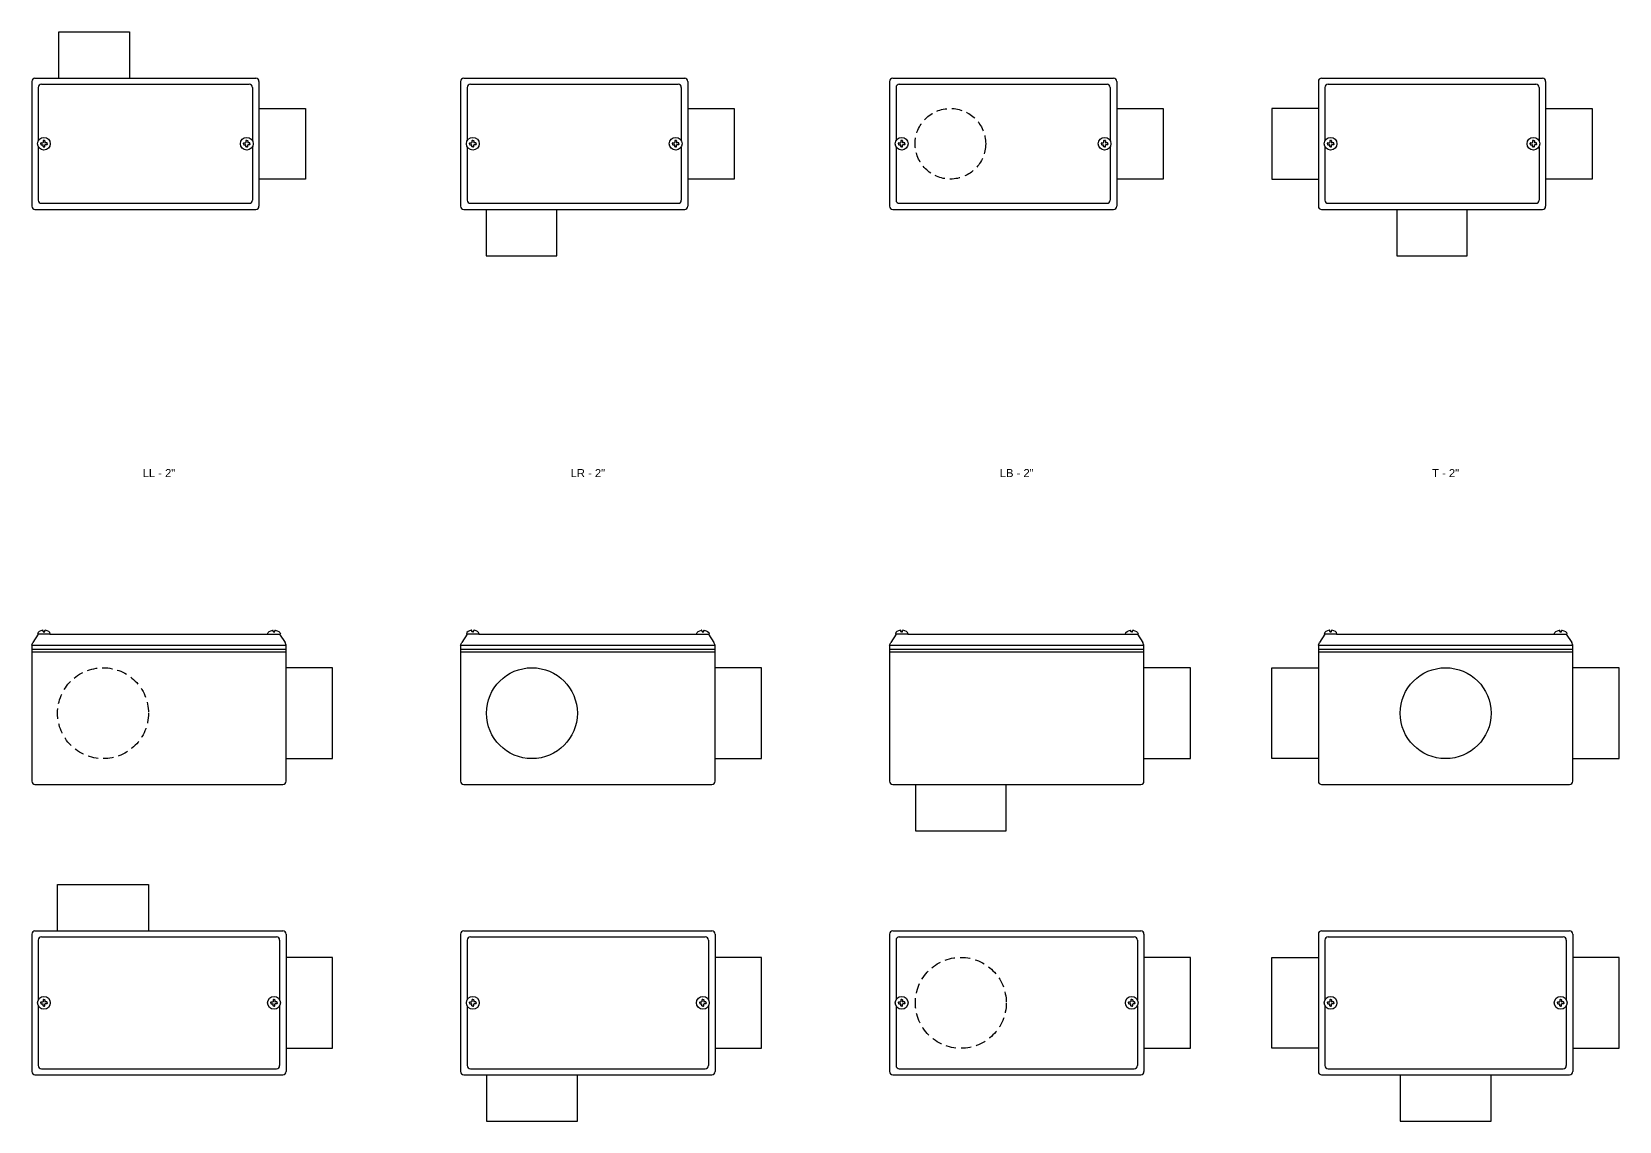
# Model space of a CAD drawing. Header units: millimetres. Extents: x -1637 to 3313, y 823 to 4086.
# Drawn here: x 1249 to 2241, y 823 to 1504 of the extents above; entities that cross this region are included whole.
import ezdxf
from ezdxf.enums import TextEntityAlignment as Align

# ---------------------------------------------------------------- set-up
doc = ezdxf.new("R2010")
doc.units = ezdxf.units.MM
doc.linetypes.add('HIDDEN', pattern=[9.525, 6.35, -3.175])
doc.layers.add('CONDULETE', color=8, linetype='Continuous')
doc.layers.add('FURO VASADO', color=251, linetype='HIDDEN')
doc.styles.get("Standard").update_dxf_attribs({"font": 'arial.ttf'})

msp = doc.modelspace()

# ---------------------------------------------------------------- linework, layer by layer
at = {"layer": 'CONDULETE'}
for p, q in [((1266.11, 1475.21), (1266.11, 1504.21)), ((1266.11, 1504.21), (1310.21, 1504.21)), ((1310.21, 1504.21), (1310.21, 1475.21)), ((1249.23, 1473.21), (1249.23, 1395.21)), ((1251.23, 1475.21), (1389.23, 1475.21)), ((1253.33, 1469.42), (1253.33, 1436.08)), ((1255.33, 1471.42), (1385.13, 1471.42)), ((1387.13, 1469.42), (1387.13, 1436.08)), ((1391.23, 1473.21), (1391.23, 1395.21)), ((1517.23, 1473.21), (1517.23, 1395.21)), ((1519.23, 1475.21), (1657.23, 1475.21)), ((1521.33, 1469.42), (1521.33, 1436.08)), ((1523.33, 1471.42), (1653.14, 1471.42)), ((1655.14, 1469.42), (1655.14, 1436.08)), ((1659.23, 1473.21), (1659.23, 1395.21)), ((1785.23, 1473.21), (1785.23, 1395.21)), ((1787.23, 1475.21), (1925.23, 1475.21)), ((1789.33, 1469.42), (1789.33, 1436.08)), ((1791.33, 1471.42), (1921.14, 1471.42)), ((1923.14, 1469.42), (1923.14, 1436.08)), ((1927.23, 1473.21), (1927.23, 1395.21)), ((2053.23, 1473.21), (2053.23, 1395.21)), ((2055.23, 1475.21), (2193.23, 1475.21)), ((2057.33, 1469.42), (2057.33, 1436.08)), ((2059.33, 1471.42), (2189.14, 1471.42)), ((2191.14, 1469.42), (2191.14, 1436.08)), ((2195.23, 1473.21), (2195.23, 1395.21)), ((1391.23, 1456.26), (1420.23, 1456.26)), ((1420.23, 1456.26), (1420.23, 1412.16)), ((1659.23, 1456.26), (1688.23, 1456.26)), ((1688.23, 1456.26), (1688.23, 1412.16)), ((1927.23, 1456.26), (1956.23, 1456.26)), ((1927.23, 1456.26), (1956.23, 1456.26)), ((1956.23, 1456.26), (1956.23, 1412.16)), ((1956.23, 1456.26), (1956.23, 1412.16)), ((2053.23, 1456.26), (2024.23, 1456.26)), ((2024.23, 1456.26), (2024.23, 1412.16)), ((2195.23, 1456.26), (2224.23, 1456.26)), ((2195.23, 1456.26), (2224.23, 1456.26)), ((2224.23, 1456.26), (2224.23, 1412.16)), ((2224.23, 1456.26), (2224.23, 1412.16)), ((1253.33, 1432.35), (1253.33, 1399.01)), ((1254.86, 1434.21), (1254.86, 1434.58)), ((1254.86, 1434.21), (1254.86, 1433.84)), ((1255.06, 1434.78), (1256.12, 1434.78)), ((1255.06, 1433.64), (1256.12, 1433.64)), ((1256.28, 1436.01), (1256.28, 1434.94)), ((1256.28, 1432.42), (1256.28, 1433.48)), ((1256.85, 1436.21), (1256.48, 1436.21)), ((1256.85, 1432.22), (1256.48, 1432.22)), ((1256.85, 1436.21), (1257.22, 1436.21)), ((1256.85, 1432.22), (1257.22, 1432.22)), ((1257.42, 1436.01), (1257.42, 1434.94)), ((1257.42, 1432.42), (1257.42, 1433.48)), ((1258.65, 1434.78), (1257.58, 1434.78)), ((1258.65, 1433.64), (1257.58, 1433.64)), ((1258.85, 1434.21), (1258.85, 1434.58)), ((1258.85, 1434.21), (1258.85, 1433.84)), ((1381.61, 1434.21), (1381.61, 1434.58)), ((1381.61, 1434.21), (1381.61, 1433.84)), ((1381.81, 1434.78), (1382.88, 1434.78)), ((1381.81, 1433.64), (1382.88, 1433.64)), ((1383.04, 1436.01), (1383.04, 1434.94)), ((1383.04, 1432.42), (1383.04, 1433.48)), ((1383.61, 1436.21), (1383.24, 1436.21)), ((1383.61, 1432.22), (1383.24, 1432.22)), ((1383.61, 1436.21), (1383.98, 1436.21)), ((1383.61, 1432.22), (1383.98, 1432.22)), ((1384.18, 1436.01), (1384.18, 1434.94)), ((1384.18, 1432.42), (1384.18, 1433.48)), ((1385.4, 1434.78), (1384.34, 1434.78)), ((1385.4, 1433.64), (1384.34, 1433.64)), ((1385.6, 1434.21), (1385.6, 1434.58)), ((1385.6, 1434.21), (1385.6, 1433.84)), ((1387.13, 1432.35), (1387.13, 1399.01)), ((1521.33, 1432.35), (1521.33, 1399.01)), ((1522.86, 1434.21), (1522.86, 1434.58)), ((1522.86, 1434.21), (1522.86, 1433.84)), ((1523.06, 1434.78), (1524.12, 1434.78)), ((1523.06, 1433.64), (1524.12, 1433.64)), ((1524.28, 1436.01), (1524.28, 1434.94)), ((1524.28, 1432.42), (1524.28, 1433.48)), ((1524.85, 1436.21), (1524.48, 1436.21)), ((1524.85, 1432.22), (1524.48, 1432.22)), ((1524.85, 1436.21), (1525.22, 1436.21)), ((1524.85, 1432.22), (1525.22, 1432.22)), ((1525.42, 1436.01), (1525.42, 1434.94)), ((1525.42, 1432.42), (1525.42, 1433.48)), ((1526.65, 1434.78), (1525.58, 1434.78)), ((1526.65, 1433.64), (1525.58, 1433.64)), ((1526.85, 1434.21), (1526.85, 1434.58)), ((1526.85, 1434.21), (1526.85, 1433.84)), ((1649.61, 1434.21), (1649.61, 1434.58)), ((1649.61, 1434.21), (1649.61, 1433.84)), ((1649.81, 1434.78), (1650.88, 1434.78)), ((1649.81, 1433.64), (1650.88, 1433.64)), ((1651.04, 1436.01), (1651.04, 1434.94)), ((1651.04, 1432.42), (1651.04, 1433.48)), ((1651.61, 1436.21), (1651.24, 1436.21)), ((1651.61, 1432.22), (1651.24, 1432.22)), ((1651.61, 1436.21), (1651.98, 1436.21)), ((1651.61, 1432.22), (1651.98, 1432.22)), ((1652.18, 1436.01), (1652.18, 1434.94)), ((1652.18, 1432.42), (1652.18, 1433.48)), ((1653.4, 1434.78), (1652.34, 1434.78)), ((1653.4, 1433.64), (1652.34, 1433.64)), ((1653.6, 1434.21), (1653.6, 1434.58)), ((1653.6, 1434.21), (1653.6, 1433.84)), ((1655.14, 1432.35), (1655.14, 1399.01)), ((1789.33, 1432.35), (1789.33, 1399.01)), ((1790.86, 1434.21), (1790.86, 1434.58)), ((1790.86, 1434.21), (1790.86, 1433.84)), ((1791.06, 1434.78), (1792.12, 1434.78)), ((1791.06, 1433.64), (1792.12, 1433.64)), ((1792.28, 1436.01), (1792.28, 1434.94)), ((1792.28, 1432.42), (1792.28, 1433.48)), ((1792.85, 1436.21), (1792.48, 1436.21)), ((1792.85, 1432.22), (1792.48, 1432.22)), ((1792.85, 1436.21), (1793.22, 1436.21)), ((1792.85, 1432.22), (1793.22, 1432.22)), ((1793.42, 1436.01), (1793.42, 1434.94)), ((1793.42, 1432.42), (1793.42, 1433.48)), ((1794.65, 1434.78), (1793.58, 1434.78)), ((1794.65, 1433.64), (1793.58, 1433.64)), ((1794.85, 1434.21), (1794.85, 1434.58)), ((1794.85, 1434.21), (1794.85, 1433.84)), ((1917.61, 1434.21), (1917.61, 1434.58)), ((1917.61, 1434.21), (1917.61, 1433.84)), ((1917.81, 1434.78), (1918.88, 1434.78)), ((1917.81, 1433.64), (1918.88, 1433.64)), ((1919.04, 1436.01), (1919.04, 1434.94)), ((1919.04, 1432.42), (1919.04, 1433.48)), ((1919.61, 1436.21), (1919.24, 1436.21)), ((1919.61, 1432.22), (1919.24, 1432.22)), ((1919.61, 1436.21), (1919.98, 1436.21)), ((1919.61, 1432.22), (1919.98, 1432.22)), ((1920.18, 1436.01), (1920.18, 1434.94)), ((1920.18, 1432.42), (1920.18, 1433.48)), ((1921.4, 1434.78), (1920.34, 1434.78)), ((1921.4, 1433.64), (1920.34, 1433.64)), ((1921.6, 1434.21), (1921.6, 1434.58)), ((1921.6, 1434.21), (1921.6, 1433.84)), ((1923.14, 1432.35), (1923.14, 1399.01)), ((2057.33, 1432.35), (2057.33, 1399.01)), ((2058.86, 1434.21), (2058.86, 1434.58)), ((2058.86, 1434.21), (2058.86, 1433.84)), ((2059.06, 1434.78), (2060.13, 1434.78)), ((2059.06, 1433.64), (2060.13, 1433.64)), ((2060.28, 1436.01), (2060.28, 1434.94)), ((2060.28, 1432.42), (2060.28, 1433.48)), ((2060.85, 1436.21), (2060.48, 1436.21)), ((2060.85, 1432.22), (2060.48, 1432.22)), ((2060.85, 1436.21), (2061.22, 1436.21)), ((2060.85, 1432.22), (2061.22, 1432.22)), ((2061.42, 1436.01), (2061.42, 1434.94)), ((2061.42, 1432.42), (2061.42, 1433.48)), ((2062.65, 1434.78), (2061.58, 1434.78)), ((2062.65, 1433.64), (2061.58, 1433.64)), ((2062.85, 1434.21), (2062.85, 1434.58)), ((2062.85, 1434.21), (2062.85, 1433.84)), ((2185.61, 1434.21), (2185.61, 1434.58)), ((2185.61, 1434.21), (2185.61, 1433.84)), ((2185.81, 1434.78), (2186.88, 1434.78)), ((2185.81, 1433.64), (2186.88, 1433.64)), ((2187.04, 1436.01), (2187.04, 1434.94)), ((2187.04, 1432.42), (2187.04, 1433.48)), ((2187.61, 1436.21), (2187.24, 1436.21)), ((2187.61, 1432.22), (2187.24, 1432.22)), ((2187.61, 1436.21), (2187.98, 1436.21)), ((2187.61, 1432.22), (2187.98, 1432.22)), ((2188.18, 1436.01), (2188.18, 1434.94)), ((2188.18, 1432.42), (2188.18, 1433.48)), ((2189.4, 1434.78), (2188.34, 1434.78)), ((2189.4, 1433.64), (2188.34, 1433.64)), ((2189.6, 1434.21), (2189.6, 1434.58)), ((2189.6, 1434.21), (2189.6, 1433.84)), ((2191.14, 1432.35), (2191.14, 1399.01)), ((1253.33, 1426.35), (1253.33, 1399.01)), ((1387.13, 1426.35), (1387.13, 1399.01)), ((1521.33, 1426.35), (1521.33, 1399.01)), ((1655.14, 1426.35), (1655.14, 1399.01)), ((1789.33, 1426.35), (1789.33, 1399.01)), ((1923.14, 1426.35), (1923.14, 1399.01)), ((2057.33, 1426.35), (2057.33, 1399.01)), ((2191.14, 1426.35), (2191.14, 1399.01)), ((1420.23, 1412.16), (1391.23, 1412.16)), ((1688.23, 1412.16), (1659.23, 1412.16)), ((1956.23, 1412.16), (1927.23, 1412.16)), ((1956.23, 1412.16), (1927.23, 1412.16)), ((2024.23, 1412.16), (2053.23, 1412.16)), ((2224.23, 1412.16), (2195.23, 1412.16)), ((2224.23, 1412.16), (2195.23, 1412.16)), ((1251.23, 1393.21), (1389.23, 1393.21)), ((1255.33, 1397.01), (1385.13, 1397.01)), ((1519.23, 1393.21), (1657.23, 1393.21)), ((1523.33, 1397.01), (1653.14, 1397.01)), ((1533.23, 1393.21), (1533.23, 1364.21)), ((1577.33, 1364.21), (1577.33, 1393.21)), ((1787.23, 1393.21), (1925.23, 1393.21)), ((1791.33, 1397.01), (1921.14, 1397.01)), ((2055.23, 1393.21), (2193.23, 1393.21)), ((2059.33, 1397.01), (2189.14, 1397.01)), ((2102.18, 1393.21), (2102.18, 1364.21)), ((2146.28, 1364.21), (2146.28, 1393.21)), ((1533.23, 1364.21), (1577.33, 1364.21)), ((2102.18, 1364.21), (2146.28, 1364.21)), ((1249.23, 1120.92), (1249.96, 1122.58)), ((1253.33, 1127.79), (1249.96, 1122.58)), ((1260.63, 1127.79), (1253.08, 1127.79)), ((1256.33, 1129.42), (1256.28, 1129.98)), ((1256.85, 1129.24), (1256.53, 1129.24)), ((1256.85, 1129.24), (1257.17, 1129.24)), ((1257.37, 1129.42), (1257.42, 1129.98)), ((1260.63, 1127.79), (1396.83, 1127.79)), ((1396.83, 1127.79), (1404.38, 1127.79)), ((1400.09, 1129.42), (1400.04, 1129.98)), ((1400.61, 1129.24), (1400.29, 1129.24)), ((1400.61, 1129.24), (1400.93, 1129.24)), ((1401.13, 1129.42), (1401.18, 1129.98)), ((1404.14, 1127.79), (1407.51, 1122.58)), ((1408.23, 1120.92), (1407.51, 1122.58)), ((1517.23, 1120.92), (1517.96, 1122.58)), ((1521.33, 1127.79), (1517.96, 1122.58)), ((1528.63, 1127.79), (1521.08, 1127.79)), ((1524.33, 1129.42), (1524.28, 1129.98)), ((1524.85, 1129.24), (1524.53, 1129.24)), ((1524.85, 1129.24), (1525.17, 1129.24)), ((1525.37, 1129.42), (1525.42, 1129.98)), ((1528.63, 1127.79), (1664.84, 1127.79)), ((1664.84, 1127.79), (1672.38, 1127.79)), ((1668.09, 1129.42), (1668.04, 1129.98)), ((1668.61, 1129.24), (1668.29, 1129.24)), ((1668.61, 1129.24), (1668.93, 1129.24)), ((1669.13, 1129.42), (1669.18, 1129.98)), ((1672.14, 1127.79), (1675.51, 1122.58)), ((1676.23, 1120.92), (1675.51, 1122.58)), ((1785.23, 1120.92), (1785.96, 1122.58)), ((1789.33, 1127.79), (1785.96, 1122.58)), ((1796.63, 1127.79), (1789.08, 1127.79)), ((1792.34, 1129.42), (1792.29, 1129.98)), ((1792.85, 1129.24), (1792.53, 1129.24)), ((1792.85, 1129.24), (1793.17, 1129.24)), ((1793.37, 1129.42), (1793.42, 1129.98)), ((1796.63, 1127.79), (1932.84, 1127.79)), ((1932.84, 1127.79), (1940.38, 1127.79)), ((1936.09, 1129.42), (1936.04, 1129.98)), ((1936.61, 1129.24), (1936.29, 1129.24)), ((1936.61, 1129.24), (1936.93, 1129.24)), ((1937.13, 1129.42), (1937.18, 1129.98)), ((1940.14, 1127.79), (1943.51, 1122.58)), ((1944.23, 1120.92), (1943.51, 1122.58)), ((2053.23, 1120.92), (2053.96, 1122.58)), ((2057.33, 1127.79), (2053.96, 1122.58)), ((2064.63, 1127.79), (2057.08, 1127.79)), ((2060.34, 1129.42), (2060.29, 1129.98)), ((2060.86, 1129.24), (2060.54, 1129.24)), ((2060.86, 1129.24), (2061.18, 1129.24)), ((2061.37, 1129.42), (2061.43, 1129.98)), ((2064.63, 1127.79), (2200.84, 1127.79)), ((2200.84, 1127.79), (2208.38, 1127.79)), ((2204.09, 1129.42), (2204.04, 1129.98)), ((2204.61, 1129.24), (2204.29, 1129.24)), ((2204.61, 1129.24), (2204.93, 1129.24)), ((2205.13, 1129.42), (2205.18, 1129.98)), ((2208.14, 1127.79), (2211.51, 1122.58)), ((2212.23, 1120.92), (2211.51, 1122.58)), ((1249.23, 1120.92), (1249.23, 1035.79)), ((1249.23, 1120.92), (1408.23, 1120.92)), ((1249.23, 1118.45), (1408.23, 1118.45)), ((1249.23, 1116.79), (1408.23, 1116.79)), ((1408.23, 1035.79), (1408.23, 1120.92)), ((1517.23, 1120.92), (1517.23, 1035.79)), ((1517.23, 1120.92), (1676.23, 1120.92)), ((1517.23, 1118.45), (1676.23, 1118.45)), ((1517.23, 1116.79), (1676.23, 1116.79)), ((1676.23, 1035.79), (1676.23, 1120.92)), ((1785.23, 1120.92), (1785.23, 1035.79)), ((1785.23, 1120.92), (1944.23, 1120.92)), ((1785.23, 1118.45), (1944.23, 1118.45)), ((1785.23, 1116.79), (1944.23, 1116.79)), ((1944.23, 1035.79), (1944.23, 1120.92)), ((2053.23, 1120.92), (2053.23, 1035.79)), ((2053.23, 1120.92), (2212.23, 1120.92)), ((2053.23, 1118.45), (2212.23, 1118.45)), ((2053.23, 1116.79), (2212.23, 1116.79)), ((2212.23, 1035.79), (2212.23, 1120.92)), ((1437.23, 1106.76), (1408.23, 1106.76)), ((1437.23, 1049.96), (1437.23, 1106.76)), ((1705.23, 1106.76), (1676.23, 1106.76)), ((1705.23, 1049.96), (1705.23, 1106.76)), ((1973.23, 1106.76), (1944.23, 1106.76)), ((1973.23, 1049.96), (1973.23, 1106.76)), ((2024.23, 1049.96), (2024.23, 1106.76)), ((2024.23, 1106.76), (2053.23, 1106.76)), ((2241.23, 1106.76), (2212.23, 1106.76)), ((2241.23, 1049.96), (2241.23, 1106.76)), ((1408.23, 1049.96), (1437.23, 1049.96)), ((1676.23, 1049.96), (1705.23, 1049.96)), ((1944.23, 1049.96), (1973.23, 1049.96)), ((2053.23, 1049.96), (2024.23, 1049.96)), ((2212.23, 1049.96), (2241.23, 1049.96)), ((1251.23, 1033.79), (1406.23, 1033.79)), ((1519.23, 1033.79), (1674.23, 1033.79)), ((1787.23, 1033.79), (1942.23, 1033.79)), ((1801.38, 1033.79), (1801.38, 1004.79)), ((1858.18, 1004.79), (1858.18, 1033.79)), ((2055.23, 1033.79), (2210.23, 1033.79)), ((1801.38, 1004.79), (1858.18, 1004.79)), ((1265.38, 942.35), (1265.38, 971.35)), ((1265.38, 971.35), (1322.18, 971.35)), ((1322.18, 971.35), (1322.18, 942.35)), ((1249.23, 940.35), (1249.23, 854.35)), ((1251.23, 942.35), (1406.23, 942.35)), ((1253.33, 936.56), (1253.33, 899.22)), ((1255.33, 938.56), (1402.14, 938.56)), ((1404.14, 936.56), (1404.14, 899.22)), ((1408.23, 940.35), (1408.23, 854.35)), ((1517.23, 940.35), (1517.23, 854.35)), ((1519.23, 942.35), (1674.23, 942.35)), ((1521.33, 936.56), (1521.33, 899.22)), ((1523.33, 938.56), (1670.14, 938.56)), ((1672.14, 936.56), (1672.14, 899.22)), ((1676.23, 940.35), (1676.23, 854.35)), ((1785.23, 940.35), (1785.23, 854.35)), ((1787.23, 942.35), (1942.23, 942.35)), ((1789.33, 936.56), (1789.33, 899.22)), ((1791.33, 938.56), (1938.14, 938.56)), ((1940.14, 936.56), (1940.14, 899.22)), ((1944.23, 940.35), (1944.23, 854.35)), ((2053.23, 940.35), (2053.23, 854.35)), ((2055.23, 942.35), (2210.23, 942.35)), ((2057.33, 936.56), (2057.33, 899.22)), ((2059.33, 938.56), (2206.14, 938.56)), ((2208.14, 936.56), (2208.14, 899.22)), ((2212.23, 940.35), (2212.23, 854.35)), ((1437.23, 925.75), (1408.23, 925.75)), ((1437.23, 868.95), (1437.23, 925.75)), ((1705.23, 925.75), (1676.23, 925.75)), ((1705.23, 868.95), (1705.23, 925.75)), ((1973.23, 925.75), (1944.23, 925.75)), ((1973.23, 868.95), (1973.23, 925.75)), ((2024.23, 868.95), (2024.23, 925.75)), ((2024.23, 925.75), (2053.23, 925.75)), ((2241.23, 925.75), (2212.23, 925.75)), ((2241.23, 868.95), (2241.23, 925.75)), ((1253.33, 895.49), (1253.33, 858.15)), ((1254.86, 897.35), (1254.86, 897.72)), ((1254.86, 897.35), (1254.86, 896.98)), ((1255.06, 897.92), (1256.12, 897.92)), ((1255.06, 896.78), (1256.12, 896.78)), ((1256.28, 899.15), (1256.28, 898.08)), ((1256.28, 895.56), (1256.28, 896.62)), ((1256.85, 899.35), (1256.48, 899.35)), ((1256.85, 895.36), (1256.48, 895.36)), ((1256.85, 899.35), (1257.22, 899.35)), ((1256.85, 895.36), (1257.22, 895.36)), ((1257.42, 899.15), (1257.42, 898.08)), ((1257.42, 895.56), (1257.42, 896.62)), ((1258.65, 897.92), (1257.58, 897.92)), ((1258.65, 896.78), (1257.58, 896.78)), ((1258.85, 897.35), (1258.85, 897.72)), ((1258.85, 897.35), (1258.85, 896.98)), ((1398.61, 897.35), (1398.61, 897.72)), ((1398.61, 897.35), (1398.61, 896.98)), ((1398.81, 897.92), (1399.88, 897.92)), ((1398.81, 896.78), (1399.88, 896.78)), ((1400.04, 899.15), (1400.04, 898.08)), ((1400.04, 895.56), (1400.04, 896.62)), ((1400.61, 899.35), (1400.24, 899.35)), ((1400.61, 895.36), (1400.24, 895.36)), ((1400.61, 899.35), (1400.98, 899.35)), ((1400.61, 895.36), (1400.98, 895.36)), ((1401.18, 899.15), (1401.18, 898.08)), ((1401.18, 895.56), (1401.18, 896.62)), ((1402.4, 897.92), (1401.34, 897.92)), ((1402.4, 896.78), (1401.34, 896.78)), ((1402.6, 897.35), (1402.6, 897.72)), ((1402.6, 897.35), (1402.6, 896.98)), ((1404.14, 895.49), (1404.14, 858.15)), ((1404.14, 893.49), (1404.14, 858.15)), ((1521.33, 895.49), (1521.33, 858.15)), ((1522.86, 897.35), (1522.86, 897.72)), ((1522.86, 897.35), (1522.86, 896.98)), ((1523.06, 897.92), (1524.12, 897.92)), ((1523.06, 896.78), (1524.12, 896.78)), ((1524.28, 899.15), (1524.28, 898.08)), ((1524.28, 895.56), (1524.28, 896.62)), ((1524.85, 899.35), (1524.48, 899.35)), ((1524.85, 895.36), (1524.48, 895.36)), ((1524.85, 899.35), (1525.22, 899.35)), ((1524.85, 895.36), (1525.22, 895.36)), ((1525.42, 899.15), (1525.42, 898.08)), ((1525.42, 895.56), (1525.42, 896.62)), ((1526.65, 897.92), (1525.58, 897.92)), ((1526.65, 896.78), (1525.58, 896.78)), ((1526.85, 897.35), (1526.85, 897.72)), ((1526.85, 897.35), (1526.85, 896.98)), ((1666.61, 897.35), (1666.61, 897.72)), ((1666.61, 897.35), (1666.61, 896.98)), ((1666.81, 897.92), (1667.88, 897.92)), ((1666.81, 896.78), (1667.88, 896.78)), ((1668.04, 899.15), (1668.04, 898.08)), ((1668.04, 895.56), (1668.04, 896.62)), ((1668.61, 899.35), (1668.24, 899.35)), ((1668.61, 895.36), (1668.24, 895.36)), ((1668.61, 899.35), (1668.98, 899.35)), ((1668.61, 895.36), (1668.98, 895.36)), ((1669.18, 899.15), (1669.18, 898.08)), ((1669.18, 895.56), (1669.18, 896.62)), ((1670.4, 897.92), (1669.34, 897.92)), ((1670.4, 896.78), (1669.34, 896.78)), ((1670.6, 897.35), (1670.6, 897.72)), ((1670.6, 897.35), (1670.6, 896.98)), ((1672.14, 895.49), (1672.14, 858.15)), ((1672.14, 893.49), (1672.14, 858.15)), ((1789.33, 895.49), (1789.33, 858.15)), ((1790.86, 897.35), (1790.86, 897.72)), ((1790.86, 897.35), (1790.86, 896.98)), ((1791.06, 897.92), (1792.13, 897.92)), ((1791.06, 896.78), (1792.13, 896.78)), ((1792.28, 899.15), (1792.28, 898.08)), ((1792.28, 895.56), (1792.28, 896.62)), ((1792.85, 899.35), (1792.48, 899.35)), ((1792.85, 895.36), (1792.48, 895.36)), ((1792.85, 899.35), (1793.22, 899.35)), ((1792.85, 895.36), (1793.22, 895.36)), ((1793.42, 899.15), (1793.42, 898.08)), ((1793.42, 895.56), (1793.42, 896.62)), ((1794.65, 897.92), (1793.58, 897.92)), ((1794.65, 896.78), (1793.58, 896.78)), ((1794.85, 897.35), (1794.85, 897.72)), ((1794.85, 897.35), (1794.85, 896.98)), ((1934.61, 897.35), (1934.61, 897.72)), ((1934.61, 897.35), (1934.61, 896.98)), ((1934.81, 897.92), (1935.88, 897.92)), ((1934.81, 896.78), (1935.88, 896.78)), ((1936.04, 899.15), (1936.04, 898.08)), ((1936.04, 895.56), (1936.04, 896.62)), ((1936.61, 899.35), (1936.24, 899.35)), ((1936.61, 895.36), (1936.24, 895.36)), ((1936.61, 899.35), (1936.98, 899.35)), ((1936.61, 895.36), (1936.98, 895.36)), ((1937.18, 899.15), (1937.18, 898.08)), ((1937.18, 895.56), (1937.18, 896.62)), ((1938.4, 897.92), (1937.34, 897.92)), ((1938.4, 896.78), (1937.34, 896.78)), ((1938.6, 897.35), (1938.6, 897.72)), ((1938.6, 897.35), (1938.6, 896.98)), ((1940.14, 895.49), (1940.14, 858.15)), ((1940.14, 893.49), (1940.14, 858.15)), ((2057.33, 895.49), (2057.33, 858.15)), ((2058.86, 897.35), (2058.86, 897.72)), ((2058.86, 897.35), (2058.86, 896.98)), ((2059.06, 897.92), (2060.13, 897.92)), ((2059.06, 896.78), (2060.13, 896.78)), ((2060.29, 899.15), (2060.29, 898.08)), ((2060.29, 895.56), (2060.29, 896.62)), ((2060.86, 899.35), (2060.49, 899.35)), ((2060.86, 895.36), (2060.49, 895.36)), ((2060.86, 899.35), (2061.23, 899.35)), ((2060.86, 895.36), (2061.23, 895.36)), ((2061.43, 899.15), (2061.43, 898.08)), ((2061.43, 895.56), (2061.43, 896.62)), ((2062.65, 897.92), (2061.59, 897.92)), ((2062.65, 896.78), (2061.59, 896.78)), ((2062.85, 897.35), (2062.85, 897.72)), ((2062.85, 897.35), (2062.85, 896.98)), ((2202.62, 897.35), (2202.62, 897.72)), ((2202.62, 897.35), (2202.62, 896.98)), ((2202.82, 897.92), (2203.88, 897.92)), ((2202.82, 896.78), (2203.88, 896.78)), ((2204.04, 899.15), (2204.04, 898.08)), ((2204.04, 895.56), (2204.04, 896.62)), ((2204.61, 899.35), (2204.24, 899.35)), ((2204.61, 895.36), (2204.24, 895.36)), ((2204.61, 899.35), (2204.98, 899.35)), ((2204.61, 895.36), (2204.98, 895.36)), ((2205.18, 899.15), (2205.18, 898.08)), ((2205.18, 895.56), (2205.18, 896.62)), ((2206.41, 897.92), (2205.34, 897.92)), ((2206.41, 896.78), (2205.34, 896.78)), ((2206.61, 897.35), (2206.61, 897.72)), ((2206.61, 897.35), (2206.61, 896.98)), ((2208.14, 895.49), (2208.14, 858.15)), ((2208.14, 893.49), (2208.14, 858.15)), ((1408.23, 868.95), (1437.23, 868.95)), ((1676.23, 868.95), (1705.23, 868.95)), ((1944.23, 868.95), (1973.23, 868.95)), ((2053.23, 868.95), (2024.23, 868.95)), ((2212.23, 868.95), (2241.23, 868.95)), ((1255.33, 856.15), (1402.14, 856.15)), ((1523.33, 856.15), (1670.14, 856.15)), ((1791.33, 856.15), (1938.14, 856.15)), ((2059.33, 856.15), (2206.14, 856.15)), ((1251.23, 852.35), (1406.23, 852.35)), ((1519.23, 852.35), (1674.23, 852.35)), ((1533.38, 852.35), (1533.38, 823.35)), ((1590.18, 823.35), (1590.18, 852.35)), ((1787.23, 852.35), (1942.23, 852.35)), ((2055.23, 852.35), (2210.23, 852.35)), ((2104.33, 852.35), (2104.33, 823.35)), ((2161.13, 823.35), (2161.13, 852.35)), ((1533.38, 823.35), (1590.18, 823.35)), ((2104.33, 823.35), (2161.13, 823.35))]:
    msp.add_line(p, q, dxfattribs=at)
for centre, radius in [((1256.85, 1434.21), 3.99), ((1383.61, 1434.21), 3.99), ((1524.85, 1434.21), 3.99), ((1651.61, 1434.21), 3.99), ((1792.85, 1434.21), 3.99), ((1919.61, 1434.21), 3.99), ((2060.85, 1434.21), 3.99), ((2187.61, 1434.21), 3.99), ((1561.78, 1078.36), 28.4), ((2132.73, 1078.36), 28.4), ((1256.85, 897.35), 3.99), ((1400.61, 897.35), 3.99), ((1524.85, 897.35), 3.99), ((1668.61, 897.35), 3.99), ((1792.85, 897.35), 3.99), ((1936.61, 897.35), 3.99), ((2060.86, 897.35), 3.99), ((2204.61, 897.35), 3.99)]:
    msp.add_circle(centre, radius, dxfattribs=at)
for centre, radius, start, end in [((1251.23, 1473.21), 2, 90, 180), ((1255.33, 1469.42), 2, 90, 180), ((1385.13, 1469.42), 2, 0, 90), ((1389.23, 1473.21), 2, 0, 90), ((1519.23, 1473.21), 2, 90, 180), ((1523.33, 1469.42), 2, 90, 180), ((1653.14, 1469.42), 2, 0, 90), ((1657.23, 1473.21), 2, 0, 90), ((1787.23, 1473.21), 2, 90, 180), ((1791.33, 1469.42), 2, 90, 180), ((1921.14, 1469.42), 2, 0, 90), ((1925.23, 1473.21), 2, 0, 90), ((2055.23, 1473.21), 2, 90, 180), ((2059.33, 1469.42), 2, 90, 180), ((2189.14, 1469.42), 2, 0, 90), ((2193.23, 1473.21), 2, 0, 90), ((1255.06, 1434.58), 0.2, 90, 180), ((1255.06, 1433.84), 0.2, 180, 270), ((1256.12, 1434.94), 0.16, 270, 0), ((1256.12, 1433.48), 0.16, 0, 90), ((1256.48, 1436.01), 0.2, 90, 180), ((1256.48, 1432.42), 0.2, 180, 270), ((1257.22, 1436.01), 0.2, 0, 90), ((1257.22, 1432.42), 0.2, 270, 0), ((1257.58, 1434.94), 0.16, 180, 270), ((1257.58, 1433.48), 0.16, 90, 180), ((1258.65, 1434.58), 0.2, 0, 90), ((1258.65, 1433.84), 0.2, 270, 0), ((1381.81, 1434.58), 0.2, 90, 180), ((1381.81, 1433.84), 0.2, 180, 270), ((1382.88, 1434.94), 0.16, 270, 0), ((1382.88, 1433.48), 0.16, 0, 90), ((1383.24, 1436.01), 0.2, 90, 180), ((1383.24, 1432.42), 0.2, 180, 270), ((1383.98, 1436.01), 0.2, 0, 90), ((1383.98, 1432.42), 0.2, 270, 0), ((1384.34, 1434.94), 0.16, 180, 270), ((1384.34, 1433.48), 0.16, 90, 180), ((1385.4, 1434.58), 0.2, 0, 90), ((1385.4, 1433.84), 0.2, 270, 0), ((1523.06, 1434.58), 0.2, 90, 180), ((1523.06, 1433.84), 0.2, 180, 270), ((1524.12, 1434.94), 0.16, 270, 0), ((1524.12, 1433.48), 0.16, 0, 90), ((1524.48, 1436.01), 0.2, 90, 180), ((1524.48, 1432.42), 0.2, 180, 270), ((1525.22, 1436.01), 0.2, 0, 90), ((1525.22, 1432.42), 0.2, 270, 0), ((1525.58, 1434.94), 0.16, 180, 270), ((1525.58, 1433.48), 0.16, 90, 180), ((1526.65, 1434.58), 0.2, 0, 90), ((1526.65, 1433.84), 0.2, 270, 0), ((1649.81, 1434.58), 0.2, 90, 180), ((1649.81, 1433.84), 0.2, 180, 270), ((1650.88, 1434.94), 0.16, 270, 0), ((1650.88, 1433.48), 0.16, 0, 90), ((1651.24, 1436.01), 0.2, 90, 180), ((1651.24, 1432.42), 0.2, 180, 270), ((1651.98, 1436.01), 0.2, 0, 90), ((1651.98, 1432.42), 0.2, 270, 0), ((1652.34, 1434.94), 0.16, 180, 270), ((1652.34, 1433.48), 0.16, 90, 180), ((1653.4, 1434.58), 0.2, 0, 90), ((1653.4, 1433.84), 0.2, 270, 0), ((1791.06, 1434.58), 0.2, 90, 180), ((1791.06, 1433.84), 0.2, 180, 270), ((1792.12, 1434.94), 0.16, 270, 0), ((1792.12, 1433.48), 0.16, 0, 90), ((1792.48, 1436.01), 0.2, 90, 180), ((1792.48, 1432.42), 0.2, 180, 270), ((1793.22, 1436.01), 0.2, 0, 90), ((1793.22, 1432.42), 0.2, 270, 0), ((1793.58, 1434.94), 0.16, 180, 270), ((1793.58, 1433.48), 0.16, 90, 180), ((1794.65, 1434.58), 0.2, 0, 90), ((1794.65, 1433.84), 0.2, 270, 0), ((1917.81, 1434.58), 0.2, 90, 180), ((1917.81, 1433.84), 0.2, 180, 270), ((1918.88, 1434.94), 0.16, 270, 0), ((1918.88, 1433.48), 0.16, 0, 90), ((1919.24, 1436.01), 0.2, 90, 180), ((1919.24, 1432.42), 0.2, 180, 270), ((1919.98, 1436.01), 0.2, 0, 90), ((1919.98, 1432.42), 0.2, 270, 0), ((1920.34, 1434.94), 0.16, 180, 270), ((1920.34, 1433.48), 0.16, 90, 180), ((1921.4, 1434.58), 0.2, 0, 90), ((1921.4, 1433.84), 0.2, 270, 0), ((2059.06, 1434.58), 0.2, 90, 180), ((2059.06, 1433.84), 0.2, 180, 270), ((2060.13, 1434.94), 0.16, 270, 0), ((2060.13, 1433.48), 0.16, 0, 90), ((2060.48, 1436.01), 0.2, 90, 180), ((2060.48, 1432.42), 0.2, 180, 270), ((2061.22, 1436.01), 0.2, 0, 90), ((2061.22, 1432.42), 0.2, 270, 0), ((2061.58, 1434.94), 0.16, 180, 270), ((2061.58, 1433.48), 0.16, 90, 180), ((2062.65, 1434.58), 0.2, 0, 90), ((2062.65, 1433.84), 0.2, 270, 0), ((2185.81, 1434.58), 0.2, 90, 180), ((2185.81, 1433.84), 0.2, 180, 270), ((2186.88, 1434.94), 0.16, 270, 0), ((2186.88, 1433.48), 0.16, 0, 90), ((2187.24, 1436.01), 0.2, 90, 180), ((2187.24, 1432.42), 0.2, 180, 270), ((2187.98, 1436.01), 0.2, 0, 90), ((2187.98, 1432.42), 0.2, 270, 0), ((2188.34, 1434.94), 0.16, 180, 270), ((2188.34, 1433.48), 0.16, 90, 180), ((2189.4, 1434.58), 0.2, 0, 90), ((2189.4, 1433.84), 0.2, 270, 0), ((1255.33, 1399.01), 2, 180, 270), ((1385.13, 1399.01), 2, 270, 0), ((1523.33, 1399.01), 2, 180, 270), ((1653.14, 1399.01), 2, 270, 0), ((1791.33, 1399.01), 2, 180, 270), ((1921.14, 1399.01), 2, 270, 0), ((2059.33, 1399.01), 2, 180, 270), ((2189.14, 1399.01), 2, 270, 0), ((1251.23, 1395.21), 2, 180, 270), ((1389.23, 1395.21), 2, 270, 0), ((1519.23, 1395.21), 2, 180, 270), ((1657.23, 1395.21), 2, 270, 0), ((1787.23, 1395.21), 2, 180, 270), ((1925.23, 1395.21), 2, 270, 0), ((2055.23, 1395.21), 2, 180, 270), ((2193.23, 1395.21), 2, 270, 0), ((1253.08, 1127.99), 0.2, 170.96153, 270), ((1256.08, 1129.96), 0.2, 5.15271, 97.00038), ((1256.53, 1129.44), 0.2, 185.15271, 270), ((1257.17, 1129.44), 0.2, 270, 354.84729), ((1257.62, 1129.96), 0.2, 82.99962, 174.84729), ((1260.63, 1127.99), 0.2, 270, 9.03847), ((1396.83, 1127.99), 0.2, 170.96153, 270), ((1399.84, 1129.96), 0.2, 5.15271, 97.00038), ((1400.29, 1129.44), 0.2, 185.15271, 270), ((1400.93, 1129.44), 0.2, 270, 354.84729), ((1401.38, 1129.96), 0.2, 82.99962, 174.84729), ((1404.38, 1127.99), 0.2, 270, 9.03847), ((1521.08, 1127.99), 0.2, 170.96153, 270), ((1524.09, 1129.96), 0.2, 5.15271, 97.00038), ((1524.53, 1129.44), 0.2, 185.15271, 270), ((1525.17, 1129.44), 0.2, 270, 354.84729), ((1525.62, 1129.96), 0.2, 82.99962, 174.84729), ((1528.63, 1127.99), 0.2, 270, 9.03847), ((1664.84, 1127.99), 0.2, 170.96153, 270), ((1667.84, 1129.96), 0.2, 5.15271, 97.00038), ((1668.29, 1129.44), 0.2, 185.15271, 270), ((1668.93, 1129.44), 0.2, 270, 354.84729), ((1669.38, 1129.96), 0.2, 82.99962, 174.84729), ((1672.38, 1127.99), 0.2, 270, 9.03847), ((1789.08, 1127.99), 0.2, 170.96153, 270), ((1792.09, 1129.96), 0.2, 5.15271, 97.00038), ((1792.53, 1129.44), 0.2, 185.15271, 270), ((1793.17, 1129.44), 0.2, 270, 354.84729), ((1793.62, 1129.96), 0.2, 82.99962, 174.84729), ((1796.63, 1127.99), 0.2, 270, 9.03847), ((1932.84, 1127.99), 0.2, 170.96153, 270), ((1935.84, 1129.96), 0.2, 5.15271, 97.00038), ((1936.29, 1129.44), 0.2, 185.15271, 270), ((1936.93, 1129.44), 0.2, 270, 354.84729), ((1937.38, 1129.96), 0.2, 82.99962, 174.84729), ((1940.38, 1127.99), 0.2, 270, 9.03847), ((2057.08, 1127.99), 0.2, 170.96153, 270), ((2060.09, 1129.96), 0.2, 5.15271, 97.00038), ((2060.54, 1129.44), 0.2, 185.15271, 270), ((2061.18, 1129.44), 0.2, 270, 354.84729), ((2061.62, 1129.96), 0.2, 82.99962, 174.84729), ((2064.63, 1127.99), 0.2, 270, 9.03847), ((2200.84, 1127.99), 0.2, 170.96153, 270), ((2203.84, 1129.96), 0.2, 5.15271, 97.00038), ((2204.29, 1129.44), 0.2, 185.15271, 270), ((2204.93, 1129.44), 0.2, 270, 354.84729), ((2205.38, 1129.96), 0.2, 82.99962, 174.84729), ((2208.38, 1127.99), 0.2, 270, 9.03847), ((1251.23, 1035.79), 2, 180, 270), ((1406.23, 1035.79), 2, 270, 0), ((1519.23, 1035.79), 2, 180, 270), ((1674.23, 1035.79), 2, 270, 0), ((1787.23, 1035.79), 2, 180, 270), ((1942.23, 1035.79), 2, 270, 0), ((2055.23, 1035.79), 2, 180, 270), ((2210.23, 1035.79), 2, 270, 0), ((1251.23, 940.35), 2, 90, 180), ((1255.33, 936.56), 2, 90, 180), ((1402.14, 936.56), 2, 0, 90), ((1406.23, 940.35), 2, 0, 90), ((1519.23, 940.35), 2, 90, 180), ((1523.33, 936.56), 2, 90, 180), ((1670.14, 936.56), 2, 0, 90), ((1674.23, 940.35), 2, 0, 90), ((1787.23, 940.35), 2, 90, 180), ((1791.33, 936.56), 2, 90, 180), ((1938.14, 936.56), 2, 0, 90), ((1942.23, 940.35), 2, 0, 90), ((2055.23, 940.35), 2, 90, 180), ((2059.33, 936.56), 2, 90, 180), ((2206.14, 936.56), 2, 0, 90), ((2210.23, 940.35), 2, 0, 90), ((1255.06, 897.72), 0.2, 90, 180), ((1255.06, 896.98), 0.2, 180, 270), ((1256.12, 898.08), 0.16, 270, 0), ((1256.12, 896.62), 0.16, 0, 90), ((1256.48, 899.15), 0.2, 90, 180), ((1256.48, 895.56), 0.2, 180, 270), ((1257.22, 899.15), 0.2, 0, 90), ((1257.22, 895.56), 0.2, 270, 0), ((1257.58, 898.08), 0.16, 180, 270), ((1257.58, 896.62), 0.16, 90, 180), ((1258.65, 897.72), 0.2, 0, 90), ((1258.65, 896.98), 0.2, 270, 0), ((1398.81, 897.72), 0.2, 90, 180), ((1398.81, 896.98), 0.2, 180, 270), ((1399.88, 898.08), 0.16, 270, 0), ((1399.88, 896.62), 0.16, 0, 90), ((1400.24, 899.15), 0.2, 90, 180), ((1400.24, 895.56), 0.2, 180, 270), ((1400.98, 899.15), 0.2, 0, 90), ((1400.98, 895.56), 0.2, 270, 0), ((1401.34, 898.08), 0.16, 180, 270), ((1401.34, 896.62), 0.16, 90, 180), ((1402.4, 897.72), 0.2, 0, 90), ((1402.4, 896.98), 0.2, 270, 0), ((1523.06, 897.72), 0.2, 90, 180), ((1523.06, 896.98), 0.2, 180, 270), ((1524.12, 898.08), 0.16, 270, 0), ((1524.12, 896.62), 0.16, 0, 90), ((1524.48, 899.15), 0.2, 90, 180), ((1524.48, 895.56), 0.2, 180, 270), ((1525.22, 899.15), 0.2, 0, 90), ((1525.22, 895.56), 0.2, 270, 0), ((1525.58, 898.08), 0.16, 180, 270), ((1525.58, 896.62), 0.16, 90, 180), ((1526.65, 897.72), 0.2, 0, 90), ((1526.65, 896.98), 0.2, 270, 0), ((1666.81, 897.72), 0.2, 90, 180), ((1666.81, 896.98), 0.2, 180, 270), ((1667.88, 898.08), 0.16, 270, 0), ((1667.88, 896.62), 0.16, 0, 90), ((1668.24, 899.15), 0.2, 90, 180), ((1668.24, 895.56), 0.2, 180, 270), ((1668.98, 899.15), 0.2, 0, 90), ((1668.98, 895.56), 0.2, 270, 0), ((1669.34, 898.08), 0.16, 180, 270), ((1669.34, 896.62), 0.16, 90, 180), ((1670.4, 897.72), 0.2, 0, 90), ((1670.4, 896.98), 0.2, 270, 0), ((1791.06, 897.72), 0.2, 90, 180), ((1791.06, 896.98), 0.2, 180, 270), ((1792.13, 898.08), 0.16, 270, 0), ((1792.13, 896.62), 0.16, 0, 90), ((1792.48, 899.15), 0.2, 90, 180), ((1792.48, 895.56), 0.2, 180, 270), ((1793.22, 899.15), 0.2, 0, 90), ((1793.22, 895.56), 0.2, 270, 0), ((1793.58, 898.08), 0.16, 180, 270), ((1793.58, 896.62), 0.16, 90, 180), ((1794.65, 897.72), 0.2, 0, 90), ((1794.65, 896.98), 0.2, 270, 0), ((1934.81, 897.72), 0.2, 90, 180), ((1934.81, 896.98), 0.2, 180, 270), ((1935.88, 898.08), 0.16, 270, 0), ((1935.88, 896.62), 0.16, 0, 90), ((1936.24, 899.15), 0.2, 90, 180), ((1936.24, 895.56), 0.2, 180, 270), ((1936.98, 899.15), 0.2, 0, 90), ((1936.98, 895.56), 0.2, 270, 0), ((1937.34, 898.08), 0.16, 180, 270), ((1937.34, 896.62), 0.16, 90, 180), ((1938.4, 897.72), 0.2, 0, 90), ((1938.4, 896.98), 0.2, 270, 0), ((2059.06, 897.72), 0.2, 90, 180), ((2059.06, 896.98), 0.2, 180, 270), ((2060.13, 898.08), 0.16, 270, 0), ((2060.13, 896.62), 0.16, 0, 90), ((2060.49, 899.15), 0.2, 90, 180), ((2060.49, 895.56), 0.2, 180, 270), ((2061.23, 899.15), 0.2, 0, 90), ((2061.23, 895.56), 0.2, 270, 0), ((2061.59, 898.08), 0.16, 180, 270), ((2061.59, 896.62), 0.16, 90, 180), ((2062.65, 897.72), 0.2, 0, 90), ((2062.65, 896.98), 0.2, 270, 0), ((2202.82, 897.72), 0.2, 90, 180), ((2202.82, 896.98), 0.2, 180, 270), ((2203.88, 898.08), 0.16, 270, 0), ((2203.88, 896.62), 0.16, 0, 90), ((2204.24, 899.15), 0.2, 90, 180), ((2204.24, 895.56), 0.2, 180, 270), ((2204.98, 899.15), 0.2, 0, 90), ((2204.98, 895.56), 0.2, 270, 0), ((2205.34, 898.08), 0.16, 180, 270), ((2205.34, 896.62), 0.16, 90, 180), ((2206.41, 897.72), 0.2, 0, 90), ((2206.41, 896.98), 0.2, 270, 0), ((1251.23, 854.35), 2, 180, 270), ((1255.33, 858.15), 2, 180, 270), ((1402.14, 858.15), 2, 270, 0), ((1406.23, 854.35), 2, 270, 0), ((1519.23, 854.35), 2, 180, 270), ((1523.33, 858.15), 2, 180, 270), ((1670.14, 858.15), 2, 270, 0), ((1674.23, 854.35), 2, 270, 0), ((1787.23, 854.35), 2, 180, 270), ((1791.33, 858.15), 2, 180, 270), ((1938.14, 858.15), 2, 270, 0), ((1942.23, 854.35), 2, 270, 0), ((2055.23, 854.35), 2, 180, 270), ((2059.33, 858.15), 2, 180, 270), ((2206.14, 858.15), 2, 270, 0), ((2210.23, 854.35), 2, 270, 0)]:
    msp.add_arc(centre, radius, start, end, dxfattribs=at)
for centre, start_param, end_param in [((1256.85, 1127.79), 1.770953, 3.045608), ((1256.85, 1127.79), 0.095985, 1.37064), ((1524.85, 1127.79), 1.770953, 3.045608), ((1524.85, 1127.79), 0.095985, 1.37064), ((1792.85, 1127.79), 1.770953, 3.045608), ((1792.85, 1127.79), 0.095985, 1.37064), ((2060.86, 1127.79), 1.770953, 3.045608), ((2060.86, 1127.79), 0.095985, 1.37064)]:
    msp.add_ellipse(centre, major_axis=(3.99, 0), ratio=0.605263, start_param=start_param, end_param=end_param, dxfattribs=at)
at = {"layer": 'CONDULETE', "extrusion": (0, 0, -1)}
for centre, start_param, end_param in [((1400.61, 1127.79), 0.095985, 1.37064), ((1400.61, 1127.79), 1.770953, 3.045608), ((1668.61, 1127.79), 0.095985, 1.37064), ((1668.61, 1127.79), 1.770953, 3.045608), ((1936.61, 1127.79), 0.095985, 1.37064), ((1936.61, 1127.79), 1.770953, 3.045608), ((2204.61, 1127.79), 0.095985, 1.37064), ((2204.61, 1127.79), 1.770953, 3.045608)]:
    msp.add_ellipse(centre, major_axis=(-3.99, 0), ratio=0.605263, start_param=start_param, end_param=end_param, dxfattribs=at)
at = {"layer": 'FURO VASADO', "linetype": 'HIDDEN'}
for centre, radius in [((1823.28, 1434.21), 22.05), ((1293.78, 1078.36), 28.4), ((1829.78, 897.35), 28.4)]:
    msp.add_circle(centre, radius, dxfattribs=at)

# ---------------------------------------------------------------- texts
at = {"color": 1}
for s, p in [('LL - 2"', (1328.73, 1228.45)), ('LR - 2"', (1596.73, 1228.45)), ('LB - 2"', (1864.73, 1228.45)), ('T - 2"', (2132.73, 1228.45))]:
    msp.add_text(s, height=5, dxfattribs=at).set_placement(p, align=Align.MIDDLE)

doc.saveas('drawing.dxf')
